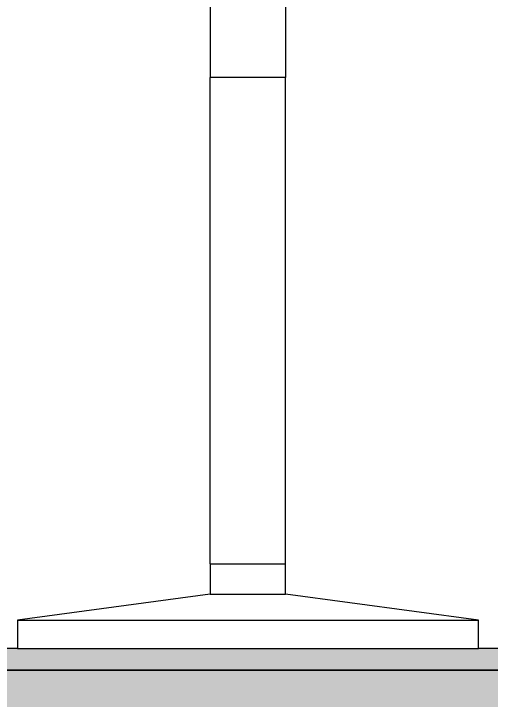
# Model space of a CAD drawing. Header units: millimetres. Extents: x 106699 to 122058, y 158555 to 162844.
# Drawn here: x 108897.5 to 108962.6, y 159656.2 to 159749.8 of the extents above; entities that cross this region are included whole.
import ezdxf

# ---------------------------------------------------------------- set-up
doc = ezdxf.new("R2010")
doc.units = ezdxf.units.MM
doc.layers.add('300_Z4_STR_F03$0$2-SPS-RCN', color=2, linetype='Continuous')
doc.layers.add('S2000-002 Çizgi', color=7, linetype='Continuous')
doc.layers.add('300_Z4_STR_F03$0$AUDIT_D_220920114151-103', color=251, linetype='Continuous', lineweight=5)

msp = doc.modelspace()

# ---------------------------------------------------------------- hatches: boundary and pattern name
at = {"layer": '300_Z4_STR_F03$0$AUDIT_D_220920114151-103', "true_color": 0x303030}
h = msp.add_hatch(color=250, dxfattribs=at)
h.dxf.hatch_style = 1
h.paths.add_polyline_path([(107053.393, 159965.318), (108224.034, 159965.318), (108224.511, 159965.318), (108710.878, 159965.318), (108710.878, 159995.318), (107053.393, 159995.318)])
h.paths.add_polyline_path([(108729.396, 159646.318), (107474.034, 159646.318), (107474.034, 159646.318), (107414.034, 159646.318), (107414.034, 159646.318), (107184.034, 159646.318), (107144.034, 159646.318), (107053.393, 159646.318), (107053.393, 159663.318), (108729.396, 159663.318)])
h.paths.add_polyline_path([(108729.396, 159660.318), (109087.393, 159660.318), (109087.393, 159646.318), (108729.396, 159646.317)])
h = msp.add_hatch(color=250, dxfattribs=at)
h.dxf.hatch_style = 1
h.paths.add_polyline_path([(108729.396, 159660.318), (109087.393, 159660.318), (109087.393, 159646.318), (108729.396, 159646.317)])
h.paths.add_polyline_path([(108698.396, 159666.318), (108699.896, 159666.318, -0.033293), (108699.802, 159666.185), (108701.075, 159666.185), (108701.075, 159666.318), (108710.778, 159666.318), (108710.778, 159666.248), (108710.879, 159666.248, 0.323533), (108710.908, 159666.228), (108711.048, 159666.228, 0.414207), (108711.078, 159666.258), (108711.078, 159666.288, -0.414214), (108711.108, 159666.318), (108714.138, 159666.318, 1), (108714.318, 159666.318), (108716.418, 159666.318, -1.117091), (108716.452, 159666.26, 0.629011), (108716.468, 159666.228), (108716.608, 159666.228, 0.342141), (108716.627, 159666.243, -0.342135), (108716.646, 159666.258), (108716.748, 159666.258, -0.405574), (108716.778, 159666.228, 0.316759), (108716.791, 159666.21), (108716.948, 159666.159, 0.537319), (108716.988, 159666.19), (108716.976, 159666.318), (108717.064, 159666.318), (108717.08, 159666.283, 0.296213), (108717.107, 159666.265), (108719.148, 159666.265, 0.296213), (108719.176, 159666.283), (108719.191, 159666.318), (108732.396, 159666.318), (108732.396, 159663.318), (108729.396, 159663.318), (108698.396, 159663.318)])
at = {"layer": 'S2000-002 Çizgi', "true_color": 0x7a7a7a}
h = msp.add_hatch(color=8, dxfattribs=at)
h.dxf.hatch_style = 1
h.paths.add_polyline_path([(108729.396, 159663.318), (108729.396, 159660.318), (109087.393, 159660.318), (109087.393, 159663.318)])
h.paths.add_polyline_path([(108698.396, 159666.318), (107084.662, 159666.318), (107084.662, 159663.318), (108698.396, 159663.318)])

# ---------------------------------------------------------------- linework, layer by layer
at = {"layer": '300_Z4_STR_F03$0$2-SPS-RCN'}
msp.add_lwpolyline([(109087.393, 159660.318), (108729.396, 159660.318), (108729.396, 159663.318), (109087.393, 159663.318)], close=True, dxfattribs=at)
msp.add_lwpolyline([(108729.396, 159660.318), (109087.393, 159660.318), (109087.393, 159646.318), (108729.396, 159646.317), (108729.396, 159660.318)], dxfattribs=at)

# ---------------------------------------------------------------- next in the draw order: wipeouts: each hides what was drawn before it
msp.add_wipeout([(108897.974, 159663.318), (108897.974, 159667.175), (108924.259, 159670.723), (108924.289, 159860.402), (108922.022, 159860.402), (108916.754, 159864.39), (108764.402, 159864.39), (108764.402, 159877.247), (108924.259, 159937.455), (108934.545, 159937.455), (109094.402, 159877.247), (109094.402, 159864.39), (108939.581, 159864.39), (108937.28, 159860.41), (108934.53, 159860.406), (108934.545, 159670.723), (108960.831, 159667.175), (108960.831, 159663.318)]).dxf.layer = 'S2000-002 Çizgi'

# ---------------------------------------------------------------- next in the draw order: wipeouts: each hides what was drawn before it
msp.add_wipeout([(108924.259, 159670.723), (108924.289, 159860.402), (108922.022, 159860.402), (108916.754, 159864.39), (108764.402, 159864.39), (108764.402, 159877.247), (108924.259, 159937.455), (108934.545, 159937.455), (109094.402, 159877.247), (109094.402, 159864.39), (108939.581, 159864.39), (108937.28, 159860.41), (108934.53, 159860.406), (108934.545, 159670.723), (108960.831, 159667.175), (108960.831, 159663.318), (108897.974, 159663.318), (108897.68, 159667.152)]).dxf.layer = 'S2000-002 Çizgi'

# ---------------------------------------------------------------- next in the draw order: linework, layer by layer
for p, q in [((108924.259, 159766.522), (108924.259, 159741.109)), ((108934.545, 159766.522), (108934.545, 159741.109)), ((108934.545, 159741.109), (108924.259, 159741.109)), ((108924.259, 159674.815), (108924.259, 159741.109)), ((108934.545, 159674.815), (108934.545, 159741.109)), ((108924.259, 159674.815), (108934.545, 159674.815)), ((108924.259, 159674.815), (108924.259, 159670.649)), ((108934.545, 159670.649), (108934.545, 159674.815)), ((108924.259, 159670.649), (108897.974, 159667.101)), ((108924.259, 159670.649), (108934.545, 159670.649)), ((108960.831, 159667.101), (108934.545, 159670.649)), ((108897.974, 159667.101), (108960.831, 159667.101)), ((108897.974, 159667.101), (108897.974, 159663.244)), ((108960.831, 159663.244), (108960.831, 159667.101)), ((108897.974, 159663.244), (108960.831, 159663.244))]:
    msp.add_line(p, q)

doc.saveas('drawing.dxf')
